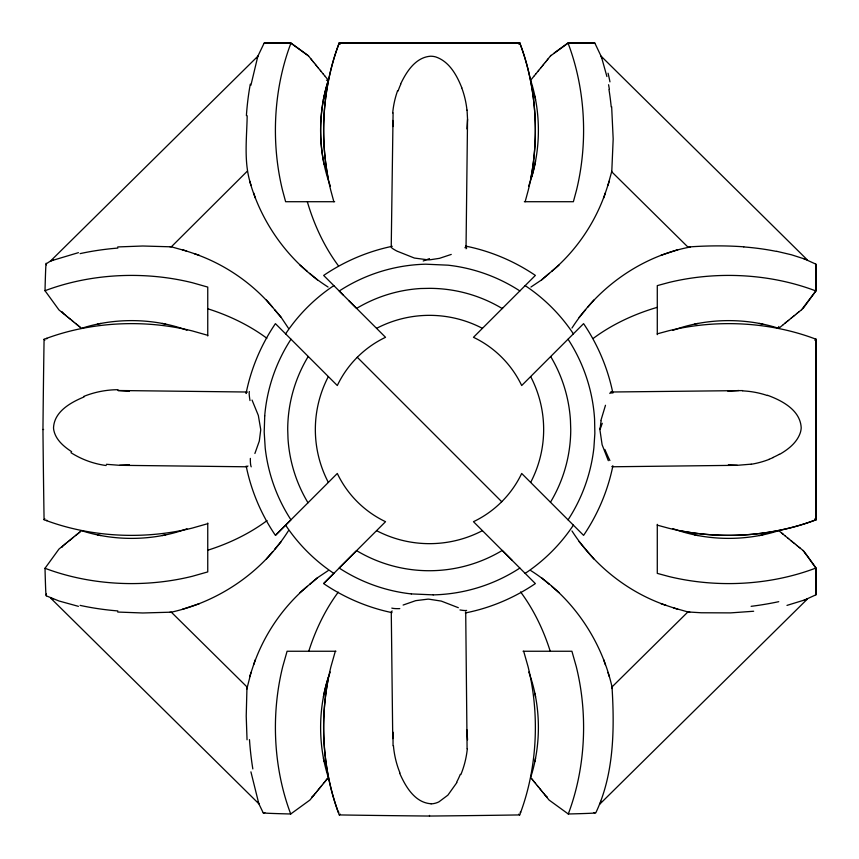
<?xml version="1.0" encoding="UTF-8"?>
<svg xmlns="http://www.w3.org/2000/svg" width="859" height="859" viewBox="0 0 859 859"><rect width="100%" height="100%" fill="white"/><g stroke="black" fill="none" stroke-linecap="round" stroke-linejoin="round"><path stroke-width="1.29" d="M335.321 651.251L330.951 666.616A183.826 129.977 -90 0 0 339.294 814.923A165.476 1.611 0.6 0 0 407.585 815.825L429.5 816.05L429.5 815.406M657.285 525.15L668.946 528.306A183.826 129.977 0 0 0 815.835 519.845L815.835 339.155L815.073 340.185M803.036 308.542L815.835 290.922L815.857 264.132L803.648 258.58M46.783 338.865L46.783 338.285M612.059 688.564L612.005 686.953L687.909 611.941L689.777 612.038M207.749 523.679L192.384 528.049A183.826 129.977 0 0 1 44.077 519.706A165.476 1.611 89.4 0 1 42.95 429.5L43.175 407.585A165.476 1.611 -89.4 0 1 44.077 339.294A183.826 129.977 0 0 1 192.384 330.951L207.749 335.311M397.33 251.3A94.093 6.056 18.6 0 1 391.232 247.091L393.089 112.937M464.944 247.714L466.05 246.565L467.543 119.283L467.06 110.124M611.78 171.295L607.936 185.286M393.046 745.719L393.025 732.201M465.707 611.919L467.092 748.704M804.067 600.237L815.953 594.804L816.05 567.992L806.762 555.247M467.543 119.283L466.952 128.936M815.953 594.825L815.835 568.067L806 554.184M247.177 115.772C246.791 138.868 243.462 163.038 251.064 185.286M246.769 689.24L251.064 672.425M264.744 415.874L264.196 432.077L265.216 448.097A165.379 165.379 0 0 0 290.943 519.802L275.417 535.361C261.222 514.477 251.193 490.822 246.189 466.072L246.737 466.791L247.961 466.007M46.386 264.862A165.476 1.611 -89.4 0 0 46.3 263.756L50.563 260.996L257.84 56.232L250.925 85.202M600.151 803.745L600.892 801.254M392.746 738.611L391.274 612.134L392.101 610.942M323.446 99.59L324.122 96.176M323.446 696.735L324.122 693.331A119.884 84.773 -90 0 1 330.2 672.049M535.554 160.977L534.878 164.38A119.884 84.773 -90 0 1 531.764 176.729M535.554 758.121L534.878 761.536M466.05 612.435L465.32 612.982M600.87 420.566L605.488 405.276M246.071 393.508C251.021 368.543 261.125 344.695 275.417 323.65L337.308 385.53A102.135 102.135 0 0 1 385.53 337.308L323.66 275.438C344.33 261.34 367.749 251.397 392.241 246.297M612.875 465.868C607.861 490.693 597.8 514.401 583.594 535.372L521.692 473.47A102.135 102.135 0 0 1 473.47 521.692L535.361 583.583C514.38 597.8 490.639 607.936 465.761 612.854M46.128 263.241L46.021 263.81A165.476 1.611 -89.4 0 0 45.012 290.718L58.97 309.938L66.003 315.64M525.15 201.715L528.306 190.054A183.826 129.977 -90 0 0 519.845 43.165L339.155 43.165A183.826 129.977 90 0 0 330.694 190.054L333.85 201.715M253.641 664.802C264.1 634.565 282.869 607.034 307.307 586.364M551.693 271.347C576.131 250.678 594.9 223.147 605.359 192.91M249.69 676.591L255.327 659.669M603.673 198.042L609.299 181.12M257.045 58.412L257.356 57.489M246.189 392.799L247.091 392.112M257.475 57.166L257.818 56.264M594.009 812.614A165.476 1.611 -0.6 0 1 595.802 812.807C614.11 774.303 614.593 729.001 612.016 686.932M254.898 453.488L259.3 441.086L260.696 430.187A15.129 5.369 89.8 0 0 260.685 429.253L258.334 415.434L252.052 400.09M257.743 56.436L264.132 43.133L290.954 43.079L308.338 55.706L310.979 58.97M400.595 84.085C406.371 71.855 415.434 57.51 430.273 56.232A17.534 16.665 1.3 0 1 435.846 56.962C449.375 61.569 456.859 75.313 461.82 87.822M600.162 803.756L807.256 599.163M612.757 466.34L611.898 466.566M456.881 782.549L447.893 795.144L438.928 801.855A18.436 17.556 -0.2 0 1 431.1 803.863M169.781 612.306L171.274 612.188C218.862 601.633 262.188 572.277 288.313 530.948M571.976 328.052C598.637 286.455 642.886 255.477 691.678 246.758C709.008 245.631 726.435 245.534 743.765 246.823M61.955 547.29L63.008 545.787M611.178 393.154L612.295 391.994L742.563 390.587M815.234 340.228L815.964 339.208A183.826 129.977 0 0 0 668.946 330.694L657.285 333.84M44.077 519.706L44.829 518.664M46.021 595.19A165.476 1.611 89.4 0 1 45.012 568.282L58.97 549.062L66.465 542.985M548.021 58.97L550.995 55.298M543.092 65.037L544.477 63.341M544.327 63.512L545.723 61.805M545.562 61.998L546.968 60.27M546.796 60.474L548.203 58.745M314.136 794.843L309.938 800.03L290.718 813.988A165.476 1.611 0.6 0 1 263.81 812.979L263.241 812.872L263.756 812.7A165.476 1.611 0.6 0 1 264.862 812.614M313.352 795.821L316.96 791.386M315.081 793.695L316.015 792.535M539.355 69.611L540.708 67.958M540.601 68.086L541.965 66.411M541.846 66.562L543.221 64.876M316.788 791.59L317.948 790.173M317.905 790.226L319.108 788.755M318.85 789.067L321.696 785.577M535.619 74.185L538.196 71.039M538.11 71.136L539.452 69.504M319.795 787.907L320.751 786.737M321.416 785.921L322.651 784.417M322.576 784.503L323.736 783.086M534.416 75.656L530.647 80.241A119.884 84.773 90 0 1 528.596 186.188M534.373 75.71L535.672 74.121M323.596 783.258L324.895 781.679M324.552 782.098L326.044 780.273M325.507 780.938L328.353 777.47A119.884 84.773 90 0 1 328.643 676.527M326.452 779.779L327.408 778.619M266.451 558.951L272.636 551.693M274.633 549.288L281.194 541.589M579.095 317.411L585.655 309.702M587.653 307.307L593.837 300.049M391.274 612.134L391.972 612.628C367.566 607.549 344.255 597.585 323.639 583.594L333.85 573.382A172.777 172.777 0 0 1 285.618 525.15M275.621 535.146L337.308 473.47A102.135 102.135 0 0 0 385.53 521.692L323.95 583.282M356.174 551.048L339.198 568.046A165.379 165.379 0 0 0 411.3 593.913M550.458 55.964L568.067 43.165L594.825 43.047L601.472 57.027L606.905 76.526M502.601 308.177L502.236 308.542A141.467 141.467 0 0 0 429.468 288.345L420.663 288.517A141.467 141.467 0 0 0 356.56 308.424M530.948 287.024L541.589 279.905L549.298 273.345M309.702 584.367L317.411 577.806L328.052 570.687M541.589 279.905L558.951 265.163M300.049 592.549L317.411 577.806M80.134 531.796L81.53 530.647A119.884 84.773 0 0 0 186.951 528.8M78.727 532.956L80.381 531.592M672.812 330.404A119.884 84.773 0 0 1 778.759 328.353L783.344 324.584M77.321 534.105L79.221 532.548M75.914 535.264L78.062 533.493M74.497 536.424L76.902 534.448M784.815 323.381L787.961 320.804M783.29 324.627L786.414 322.061M73.079 537.584L74.583 536.349M71.662 538.733L73.423 537.304M72.263 538.249L68.774 541.095M69.933 540.15L71.093 539.205M789.389 319.634L791.042 318.281M787.864 320.89L789.496 319.548M67.41 542.201L68.827 541.052M66.003 543.36L67.614 542.04M793.963 315.908L795.659 314.523M792.438 317.154L794.124 315.768M790.914 318.388L792.589 317.025M64.157 544.853L65.305 543.919M798.526 312.204L801.78 309.562M797.002 313.428L798.73 312.032M795.488 314.662L797.195 313.277M801.533 309.755L815.921 290.954L815.878 265.452M518.75 43.691L519.759 42.95L339.208 43.036A183.826 129.977 -90 0 0 327.966 177.341M518.815 43.927L519.845 43.165M339.294 814.923L340.325 814.171M554.184 53L567.992 42.95L594.825 43.047M311.699 797.045L313.202 795.992M779.457 454.443C788.1 449.504 796.701 442.847 800.169 433.161A19.22 18.426 86.6 0 0 801.2 427.793C800.373 410.205 782.12 400.573 767.495 395.28M403.118 605.047L415.702 600.656L427.889 599.153A15.602 5.347 0.5 0 1 428.888 599.174L441.311 601.096L458.33 607.7M769.03 459.307L773.25 457.557M84.064 396.933C70.696 402.463 54.278 411.536 53.526 427.761A16.729 15.752 -87.7 0 0 53.859 430.466C55.889 439.915 63.899 446.637 71.63 451.684M451.254 254.425L439.497 258.334L430.166 259.772A15.752 5.369 -0.5 0 1 427.889 259.837L414.36 258.044L397.76 251.429M807.245 599.163L786.973 605.391M53.129 260.019L50.563 260.996L78.427 252.653M677.88 249.69L660.958 255.327M182.409 609.299L199.331 603.673M97.464 324.122L100.879 323.446M694.62 324.122L698.023 323.446M165.669 534.878L162.265 535.554M762.824 534.878L759.41 535.554M751.185 464.161L737.344 465.31L612.403 466.77M727.938 391.274L738.923 390.512M753.654 611.243L730.59 612.886L701.277 612.768L687.952 611.952L673.714 607.936M129.43 464.708L119.573 465.31L106.398 464.3M117.726 246.941L142.755 246.007L171.328 246.823L186.575 251.064M690.303 246.93L687.909 247.048L611.769 171.843L613.176 138.986L611.651 106.699M433.204 594.868L411.321 593.902M431.1 803.756C414.865 802.778 405.469 786.479 399.65 773.132M520.135 812.217L520.715 812.217M308.542 55.964L290.933 43.165L264.132 43.143M326.474 80.241L328.353 80.241A119.884 84.773 90 0 0 323.446 160.977L324.122 164.38M334.656 201.715L285.618 201.715L282.471 190.054A183.826 129.977 90 0 1 290.933 43.165M524.344 201.715L573.382 201.715L576.529 190.054A183.826 129.977 90 0 0 568.067 43.165M42.95 429.5L43.594 429.5M335.966 651.251L287.089 651.251L282.729 666.616A183.826 129.977 -90 0 0 290.718 813.988M523.034 651.251L571.911 651.251L576.271 666.616A183.826 129.977 -90 0 1 568.282 813.988A165.476 1.611 -0.6 0 0 595.19 812.979M338.865 812.217L338.285 812.217A183.826 129.977 90 0 1 328.267 678.771M246.844 392.015L117.962 390.512L129.355 391.328M119.573 465.31L246.737 466.791M737.344 465.31L728.378 464.794M117.726 612.048L142.755 612.982L171.328 612.177L246.984 686.932L246.222 716.062L247.038 739.803M169.781 246.694L171.328 246.823L247.156 171.306M759.41 323.446L762.824 324.122M162.265 323.446L165.669 324.122M698.023 535.554L694.62 534.878M100.879 535.554L97.464 534.878M776.665 251.29L791.483 254.79L807.256 259.837L601.16 56.232L601.665 58.122M78.427 606.347L58.96 600.978L46.139 595.781A165.476 1.611 89.4 0 0 46.386 593.999M194.198 253.641C224.435 264.1 251.966 282.869 272.636 307.307M571.976 530.948C593.966 565.19 627.553 592.119 666.09 605.359M612.295 391.994L612.843 393.154M182.409 249.69L199.331 255.327M660.958 603.673L677.88 609.299M53.129 598.97L50.563 597.993L258.838 803.756L250.925 771.854M249.69 181.12C261.866 224.349 290.117 262.908 328.052 287.024M530.948 570.687C572.019 596.704 601.407 639.676 612.038 687.007M545.787 795.992L547.301 797.045M339.208 43.036L340.228 43.766M339.155 43.165L340.185 43.927M568.282 813.988L549.062 800.03L544.853 794.843M518.675 814.171L519.706 814.923A183.826 129.977 90 0 0 528.049 666.616L523.679 651.251M803.702 550.995L800.03 548.021M797.002 545.562L798.73 546.968M798.526 546.796L800.255 548.203M792.589 541.965L789.389 539.355M794.124 543.221L790.914 540.601M793.963 543.092L795.659 544.477M795.488 544.327L797.195 545.723M64.157 314.136L61.955 311.699M65.305 315.081L67.614 316.96M67.41 316.788L68.827 317.948M787.961 538.196L784.815 535.619M787.864 538.11L789.496 539.452M68.774 317.905L70.245 319.108M69.933 318.85L72.263 320.751M71.662 320.257L73.423 321.696M672.812 528.596A119.884 84.773 0 0 0 778.759 530.647L783.344 534.416M784.879 535.672L781.776 533.128M73.079 321.416L74.583 322.651M74.497 322.576L75.914 323.736M75.742 323.596L78.727 326.044M76.902 324.552L80.381 327.408M80.134 327.204L81.53 328.353A119.884 84.773 0 0 1 186.94 330.2M300.049 265.163L307.307 271.347M309.702 273.345L317.411 279.905M551.693 586.364L558.951 592.549M541.589 577.806L549.288 584.367M348.775 300.564L356.227 308.005M357.28 357.28L501.72 501.72M343.471 295.249L339.241 291.008A165.465 165.465 0 0 1 425.731 264.196L448.119 265.184A165.368 165.368 0 0 1 519.845 290.933M512.286 560.508L502.236 550.458A141.488 141.488 0 0 1 356.603 550.64M803.036 550.458L805.785 554.152M579.095 541.589L593.837 558.951M274.633 309.702L281.194 317.411L288.313 328.052M266.451 300.049L281.194 317.411M328.353 80.241L324.584 75.656M531.796 778.866L530.647 777.47A119.884 84.773 -90 0 0 528.8 672.049M532.956 780.273L534.448 782.098M531.592 778.619L533.493 780.938M323.328 74.121L324.627 75.71M323.381 74.185L320.804 71.039M537.304 785.577L538.743 787.338M536.349 784.417L537.584 785.921M535.264 783.086L536.424 784.503M534.105 781.679L535.404 783.258M319.548 69.504L320.89 71.136M318.281 67.958L319.645 69.611M317.025 66.411L318.388 68.086M541.052 790.173L542.201 791.59M539.892 788.755L541.095 790.226M538.249 786.737L540.15 789.067M315.779 64.876L317.154 66.562M314.523 63.341L315.908 65.037M313.277 61.805L314.673 63.512M312.032 60.27L313.438 61.998M543.36 792.997L545.648 795.821M542.04 791.386L543.919 793.695M310.797 58.745L312.204 60.474M815.309 518.75L816.05 519.759L815.964 339.208M815.073 518.815L815.835 519.845M44.077 339.294L44.829 340.325M804.464 552.058L806.58 555.258M258.817 803.713L263.198 812.807M608.333 460.671L602.116 444.758L599.969 430.144A16.106 5.315 -89.9 0 1 600.022 428.05M258.72 803.509L258.054 801.715M607.936 672.425L609.299 676.591M603.673 659.669L605.359 664.802M253.641 192.91L255.327 198.042M466.05 246.565L465.567 246.082C490.51 251.064 514.337 261.136 535.372 275.406L473.47 337.308A102.135 102.135 0 0 1 521.692 385.53L583.583 323.639C597.681 344.384 607.678 367.877 612.735 392.456M534.878 96.176L535.554 99.59M534.878 693.331L535.554 696.735M324.122 761.536L323.446 758.121M608.58 84.73L609.321 88.939M466.92 729.806L467.543 739.803M392.993 126.563L392.746 120.464M815.867 264.11L815.867 265.098M46.783 520.135L46.783 520.715M778.759 326.474L778.759 328.353M657.285 334.656L657.285 285.618L668.946 282.471A183.826 129.977 0 0 1 815.835 290.933M657.285 524.344L657.285 573.382L668.946 576.529A183.826 129.977 0 0 0 815.835 568.067M207.749 335.966L207.749 287.089L192.384 282.729A183.826 129.977 0 0 0 45.012 290.718M207.749 523.034L207.749 571.911L192.384 576.271A183.826 129.977 0 0 1 45.012 568.282M573.382 525.15A172.777 172.777 0 0 1 525.15 573.382M285.618 333.85A172.777 172.777 0 0 1 333.85 285.618M525.15 285.618A172.777 172.777 0 0 1 573.382 333.85M568.067 519.845A165.379 165.379 0 0 0 593.902 447.7L594.857 433.387L594.578 419.117A165.379 165.379 0 0 0 568.067 339.241M519.845 568.078A165.379 165.379 0 0 1 433.194 594.879M264.712 415.874A165.379 165.379 0 0 1 290.986 339.23M530.647 376.575A114.15 114.15 0 0 1 530.647 482.425M482.425 530.647A114.15 114.15 0 0 1 376.575 530.647M328.353 482.425A114.15 114.15 0 0 1 328.353 376.575M376.575 328.353A114.15 114.15 0 0 1 482.425 328.353M550.458 502.236A141.488 141.488 0 0 0 570.741 429.5L570.462 420.663A141.542 141.542 0 0 0 550.694 356.528M308.005 502.773A141.467 141.467 0 0 1 288.012 438.734L287.711 429.5A141.467 141.467 0 0 1 308.209 356.496M593.118 338.489A186.961 132.2 0 0 1 657.285 307.329M267.063 520.586A186.961 132.2 0 0 1 207.749 550.222M207.749 308.768A186.961 132.2 0 0 1 266.859 338.263M816.05 519.759A184.009 130.117 0 0 1 681.67 531.034M338.489 265.882A186.961 132.2 -90 0 1 307.329 201.715M520.586 591.937A186.961 132.2 -90 0 1 550.232 651.251M308.768 651.251A186.961 132.2 -90 0 1 338.263 592.141M330.404 186.188A119.884 84.773 -90 0 1 327.741 82.185M519.759 42.95A184.009 130.117 -90 0 1 531.034 177.33M519.706 814.923A165.476 1.611 -0.6 0 1 429.5 816.05M778.737 601.676A91.569 23.365 -5.7 0 1 751.131 606.325M399.779 608.612A91.14 9.331 -14.1 0 1 391.801 608.097M466.63 610.384A94.619 5.379 17.7 0 1 459.962 609.944M399.983 772.971A90.7 85.771 -81.6 0 1 393.433 745.676M467.317 748.726A91.14 87.146 77.3 0 1 460.864 774.593M460.306 774.335A82.872 79.425 75.4 0 1 456.558 782.356M117.855 610.932A95.532 30.022 4.4 0 1 80.08 605.37M252.825 768.923A89.884 23.751 86.1 0 1 249.475 739.599M743.744 246.92A93.985 30.419 3.7 0 1 776.472 251.419M608.956 89.476A89.615 25.738 87.1 0 1 611.221 106.978M608.065 73.219A80.939 22.366 86.6 0 1 609.965 81.863M465.718 247.446A95.349 5.218 -18.5 0 1 466.04 248.766M429.5 258.602A85.46 4.703 -18.9 0 1 423.208 260.996M461.745 87.854A89.368 85.578 -78.9 0 1 466.963 110.145M392.703 112.894A88.949 85.395 79.8 0 1 397.556 90.829M398.071 91.033A87.639 82.883 83.7 0 1 400.788 84.182M80.091 253.63A95.521 30.011 -4.4 0 1 117.866 248.068M246.393 115.6A88.434 25.899 -86.9 0 1 250.302 84.139M251.215 466.824A91.945 10.179 -75.5 0 1 250.366 458.395M250.001 400.562A95.671 6.163 72.8 0 1 249.335 391.521M106.194 465.535A88.327 85.288 -22.6 0 1 70.953 452.672M83.828 396.396A91.462 87.811 14.9 0 1 117.941 389.696M609.901 460.531A93.019 4.671 70.5 0 1 604.833 449.429M609.826 393.486A93.814 4.832 -72.3 0 1 611.651 391.693M600.076 429.393A84.354 4.692 -72.4 0 1 602.277 423.294M600.301 428.179A19.65 5.83 -89.1 0 1 601.117 421.06M742.541 390.866A87.5 83.838 -9.8 0 1 767.388 395.537M769.073 459.404A88.209 84.579 8.7 0 1 751.206 464.268M779.36 454.271A80.435 77.396 11 0 1 773.154 457.364"/></g></svg>
